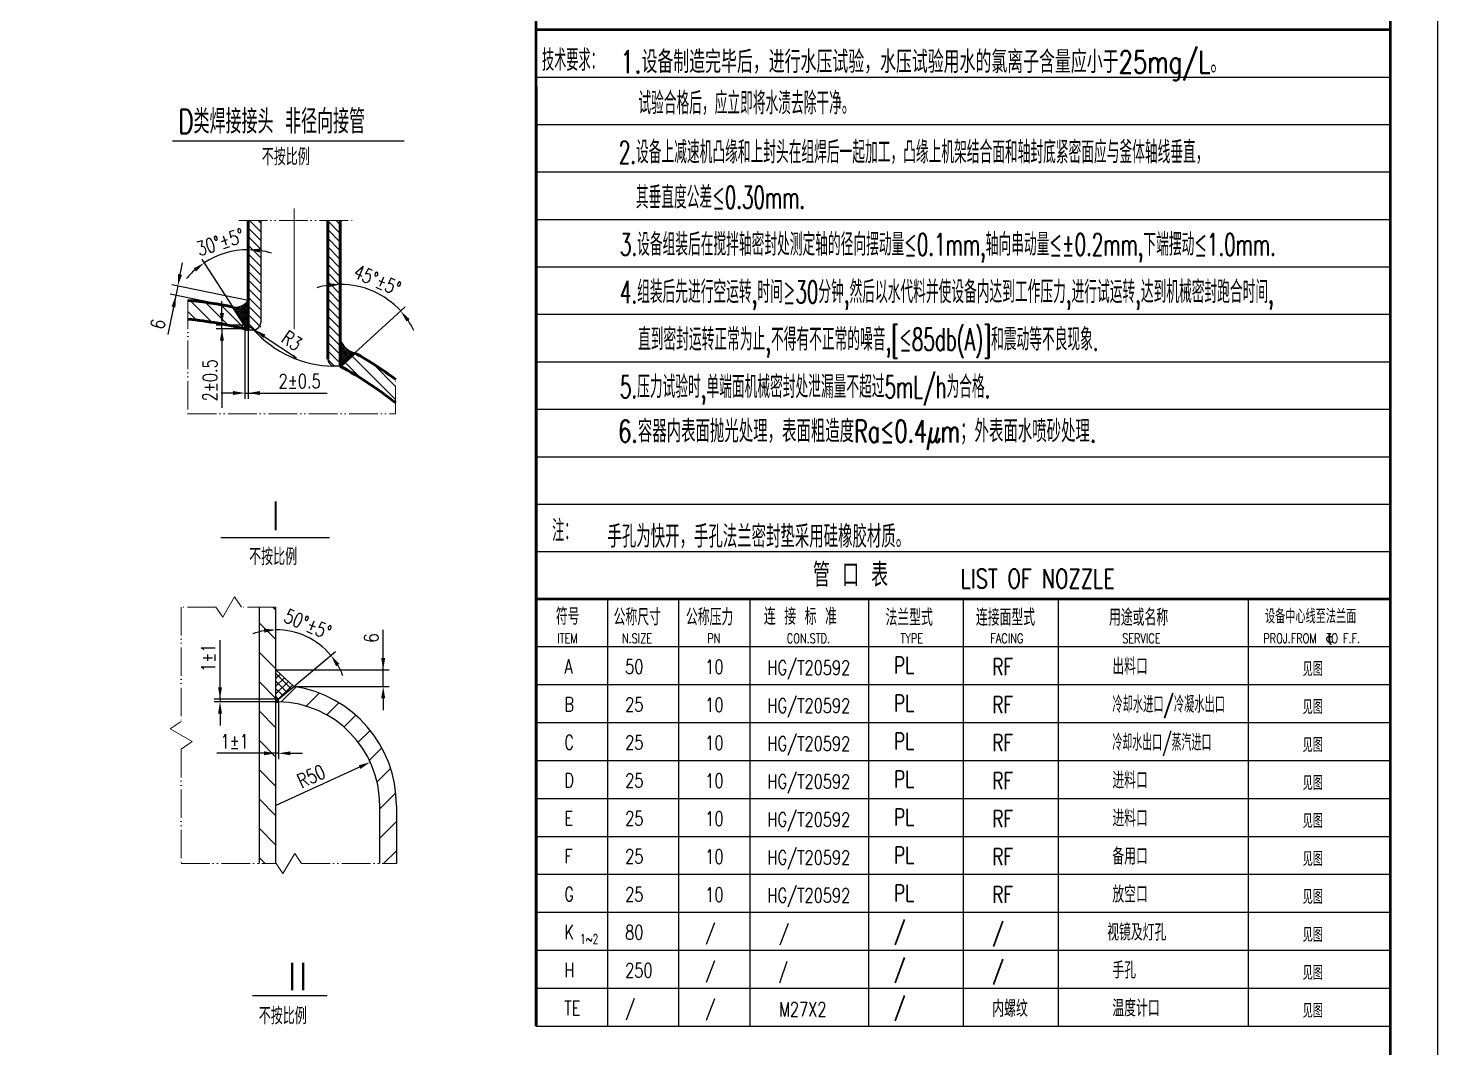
# Model space of a CAD drawing. Extents: x -7243 to -2491, y -430 to 6298.
# Drawn here: x -4867 to -2491, y 2660 to 4378 of the extents above; entities that cross this region are included whole.
import ezdxf

# ---------------------------------------------------------------- set-up
doc = ezdxf.new("R2010")
doc.units = 0
doc.header["$MEASUREMENT"] = 0
doc.linetypes.add('ACAD_ISO05W100', pattern=[34, 24, -3, 0.5, -3, 0.5, -3])
doc.linetypes.add('CENTER', pattern=[50.8, 31.75, -6.35, 6.35, -6.35])
doc.layers.get('DEFPOINTS').update_dxf_attribs({"linetype": 'CONTINUOUS'})
for name, color, linetype in [('3轮廓', 7, 'CONTINUOUS'), ('3轮廓、图框', 7, 'CONTINUOUS'), ('4文字、标注、剖面线', 5, 'CONTINUOUS'), ('4文字标注', 5, 'CONTINUOUS')]:
    doc.layers.add(name, color=color, linetype=linetype)
for name, color, linetype, lineweight in [('DR', 7, 'CONTINUOUS', 50), ('中心线', 3, 'CENTER', 18), ('双点划线', 6, 'ACAD_ISO05W100', 18)]:
    doc.layers.add(name, color=color, linetype=linetype, lineweight=lineweight)
doc.styles.add('HZ', font='ROMANS.shx', dxfattribs={"width": 0.75, "bigfont": 'hmhz.shx'})
doc.styles.add('样式 1', font='SIMFANG.TTF')
doc.styles.add('样式 2', font='ROMANS.shx', dxfattribs={"width": 0.75, "bigfont": 'hmhz.shx'})
doc.dimstyles.new('1-4 装配总图', dxfattribs={"dimscale": 4, "dimtxt": 3, "dimasz": 2.5, "dimexe": 1.25, "dimexo": 0, "dimgap": 1, "dimtad": 1, "dimdec": 0, "dimdsep": 46, "dimtxsty": '样式 2', "dimcen": 2.5, "dimclrd": 256, "dimclre": 256, "dimclrt": 256, "dimadec": 0, "dimazin": 0, "dimtfac": 1, "dimtdec": 0, "dimtmove": 0, "dimatfit": 1, "dimfxl": 1, "dimtfill": 1, "dimtfillclr": 256, "dimlwd": -1, "dimarcsym": 0})

# ---------------------------------------------------------------- blocks, each defined once
blk = doc.blocks.new('QW')
at = {"layer": '3轮廓'}
blk.add_line((30, -19), (30, -20), dxfattribs=at)
at = {"layer": '3轮廓', "const_width": 0.6}
for points in [[(0, 0), (0, -10)], [(180, -10), (0, -10)], [(0, -10), (0, -20)]]:
    blk.add_lwpolyline(points, dxfattribs=at)
at = {"layer": '4文字标注'}
for p, q in [((15, -10), (15, -20)), ((30, -10), (30, -19)), ((45, -10), (45, -20)), ((70, -10), (70, -20)), ((90, -10), (90, -20)), ((110, -10), (110, -20)), ((150, -10), (150, -20)), ((0, -20), (180, -20))]:
    blk.add_line(p, q, dxfattribs=at)
for points in [[(167.2, -17.43), (167.19, -17.69), (167.18, -17.8), (167.17, -18), (167.16, -18.24), (167.16, -18.31), (167.16, -18.48), (167.17, -18.63), (167.17, -18.78), (167.17, -18.88), (167.18, -18.98), (167.19, -19.07), (167.2, -19.16), (167.22, -19.24), (167.25, -19.31), (167.24, -19.33), (167.29, -19.37), (167.33, -19.42), (167.46, -19.48), (167.55, -19.49), (167.6, -19.5)], [(167.73, -17.97), (167.6, -17.96), (167.47, -17.95), (167.36, -17.95), (167.17, -17.94), (167.01, -17.97), (166.73, -18.05), (166.73, -18.05), (166.73, -18.05), (166.73, -18.05), (166.73, -18.05), (166.63, -18.16), (166.61, -18.19), (166.55, -18.32), (166.54, -18.35), (166.53, -18.46), (166.53, -18.5), (166.56, -18.64), (166.59, -18.72), (166.65, -18.82), (166.64, -18.83), (166.71, -18.89), (166.8, -18.94), (166.85, -18.97), (166.92, -18.99), (166.99, -19.01), (167.09, -19.02), (167.19, -19.04), (167.31, -19.04), (167.43, -19.05), (167.59, -19.04), (167.59, -19.04), (167.75, -19.04), (167.75, -19.04)]]:
    blk.add_lwpolyline(points, dxfattribs=at)
at = {"layer": '4文字标注', "style": 'HZ', "width": 0.75}
for s, height, p in [('管 口 表', 5, (58.32, -7.42)), ('LIST OF NOZZLE', 4, (89.4, -7.69)), ('符号', 3.5, (4.16, -15.42)), ('公称尺寸', 3.5, (16.32, -15.55)), ('公称压力', 3.5, (31.56, -15.55)), ('连 接 标 准', 3.5, (47.99, -15.43)), ('法兰型式', 3.5, (73.61, -15.62)), ('连接面型式', 3.5, (92.66, -15.62)), ('用途或名称', 3.5, (120.7, -15.62)), ('设备中心线至法兰面', 3, (153.56, -15.14)), ('ITEM', 2, (4.44, -19.28)), ('N.SIZE', 2, (18.07, -19.28)), ('PN', 2, (36.07, -19.28)), ('CON.STD.', 2, (52.81, -19.28)), ('TYPE', 2, (76.76, -19.28)), ('FACING', 2, (95.71, -19.28)), ('SERVICE', 2, (123.47, -19.28)), ('PROJ.FROM  TO F.F.', 2, (153.22, -19.28))]:
    blk.add_text(s, height=height, dxfattribs=at).set_placement(p)
blk = doc.blocks.new('*D53')
at = {"layer": '3轮廓', "color": 5, "lineweight": -2}
for p, q in [((-4444.6, 3242.9), (-4444.6, 3146)), ((-4449, 3145), (-4449, 3166))]:
    blk.add_line(p, q, dxfattribs=at)
at = {"layer": '3轮廓', "color": 5}
for p, q in [((-4449, 3156), (-4548.7, 3156)), ((-4469, 3156), (-4489, 3156)), ((-4444.6, 3156), (-4449, 3156)), ((-4424.6, 3156), (-4404.6, 3156))]:
    blk.add_line(p, q, dxfattribs=at)
for points in [[(-4469, 3152.7), (-4469, 3159.3), (-4449, 3156)], [(-4424.6, 3159.3), (-4424.6, 3152.7), (-4444.6, 3156)]]:
    blk.add_solid(points, dxfattribs=at)
at = {"layer": 'DEFPOINTS', "color": 0}
for p in [(-4444.6, 3242.9), (-4449, 3156), (-4449, 3145)]:
    blk.add_point(p, dxfattribs=at)
at = {"layer": '3轮廓', "color": 5, "insert": (-4518.8, 3176), "char_height": 24, "attachment_point": 5, "style": '样式 2', "bg_fill": 3, "box_fill_scale": 1.25, "bg_fill_color": 256, "bg_fill_true_color": 13158600, "bg_fill_transparency": 0}
blk.add_mtext('1%%p1', dxfattribs=at)
blk = doc.blocks.new('*D54')
at = {"layer": '3轮廓', "color": 5, "lineweight": -2}
blk.add_line((-4419, 3268.7), (-4348.9, 3327.6), dxfattribs=at)
at = {"layer": '3轮廓', "color": 5}
for start, end in [(99.5103, 109.0205), (40, 90), (20.9795, 30.4897)]:
    blk.add_arc((-4449, 3243.6), 120.6, start, end, dxfattribs=at)
for points in [[(-4468.6, 3359.3), (-4469.2, 3365.9), (-4449, 3364.3)], [(-4342.3, 3306.7), (-4347.7, 3302.9), (-4356.6, 3321.2)]]:
    blk.add_solid(points, dxfattribs=at)
at = {"layer": 'DEFPOINTS', "color": 0}
for p in [(-4419, 3268.7), (-4444.6, 3247.3), (-4449, 2970.1)]:
    blk.add_point(p, dxfattribs=at)
at = {"layer": '3轮廓', "color": 5, "insert": (-4395.4, 3373.6), "char_height": 24, "attachment_point": 5, "rotation": 337.6095, "style": '样式 2', "bg_fill": 3, "box_fill_scale": 1.25, "bg_fill_color": 256, "bg_fill_true_color": 13158600, "bg_fill_transparency": 0}
blk.add_mtext('50%%d%%p5%%d', dxfattribs=at)
at = {"layer": 'DEFPOINTS', "color": 0}
for p in [(-4449, 3402.6), (-4382.7, 3344.4)]:
    blk.add_point(p, dxfattribs=at)
blk = doc.blocks.new('*D55')
at = {"layer": '3轮廓', "color": 5}
blk.add_line((-4308.1, 3132.7), (-4449, 3068), dxfattribs=at)
blk.add_solid([(-4306.7, 3129.7), (-4309.5, 3135.8), (-4290, 3141.1)], dxfattribs=at)
at = {"layer": 'DEFPOINTS', "color": 0}
for p in [(-4290, 3141.1), (-4449, 3068)]:
    blk.add_point(p, dxfattribs=at)
at = {"layer": '3轮廓', "color": 5, "insert": (-4389.5, 3117.3), "char_height": 24, "attachment_point": 5, "rotation": 24.6964, "style": '样式 2', "bg_fill": 3, "box_fill_scale": 1.25, "bg_fill_color": 256, "bg_fill_true_color": 13158600, "bg_fill_transparency": 0}
blk.add_mtext('R50', dxfattribs=at)
blk = doc.blocks.new('*D56')
at = {"layer": '3轮廓', "color": 5}
for p, q in [((-4268.3, 3296.7), (-4268.3, 3363.9)), ((-4268.3, 3316.7), (-4268.3, 3336.7)), ((-4268.3, 3268.7), (-4268.3, 3296.7)), ((-4268.3, 3248.7), (-4268.3, 3228.7))]:
    blk.add_line(p, q, dxfattribs=at)
at = {"layer": '3轮廓', "color": 5, "lineweight": -2}
for p, q in [((-4449, 3296.7), (-4258.3, 3296.7)), ((-4419, 3268.7), (-4258.3, 3268.7))]:
    blk.add_line(p, q, dxfattribs=at)
at = {"layer": '3轮廓', "color": 5}
for points in [[(-4271.7, 3316.7), (-4265, 3316.7), (-4268.3, 3296.7)], [(-4265, 3248.7), (-4271.7, 3248.7), (-4268.3, 3268.7)]]:
    blk.add_solid(points, dxfattribs=at)
at = {"layer": 'DEFPOINTS', "color": 0}
for p in [(-4449, 3296.7), (-4268.3, 3296.7), (-4419, 3268.7)]:
    blk.add_point(p, dxfattribs=at)
at = {"layer": '3轮廓', "color": 5, "insert": (-4288.3, 3350.3), "char_height": 24, "attachment_point": 5, "rotation": 90, "style": '样式 2', "bg_fill": 3, "box_fill_scale": 1.25, "bg_fill_color": 256, "bg_fill_true_color": 13158600, "bg_fill_transparency": 0}
blk.add_mtext('6', dxfattribs=at)
blk = doc.blocks.new('*D57')
at = {"layer": '3轮廓', "color": 5}
for p, q in [((-4543.3, 3247.3), (-4543.3, 3347)), ((-4543.3, 3267.3), (-4543.3, 3287.3)), ((-4543.3, 3247.3), (-4543.3, 3242.9)), ((-4543.3, 3222.9), (-4543.3, 3202.9))]:
    blk.add_line(p, q, dxfattribs=at)
at = {"layer": '3轮廓', "color": 5, "lineweight": -2}
for p, q in [((-4444.6, 3247.3), (-4553.3, 3247.3)), ((-4444.6, 3242.9), (-4553.3, 3242.9))]:
    blk.add_line(p, q, dxfattribs=at)
at = {"layer": '3轮廓', "color": 5}
for points in [[(-4546.6, 3267.3), (-4540, 3267.3), (-4543.3, 3247.3)], [(-4540, 3222.9), (-4546.6, 3222.9), (-4543.3, 3242.9)]]:
    blk.add_solid(points, dxfattribs=at)
at = {"layer": 'DEFPOINTS', "color": 0}
for p in [(-4543.3, 3242.9), (-4444.6, 3247.3), (-4444.6, 3242.9)]:
    blk.add_point(p, dxfattribs=at)
at = {"layer": '3轮廓', "color": 5, "insert": (-4563.3, 3317.1), "char_height": 24, "attachment_point": 5, "rotation": 90, "style": '样式 2', "bg_fill": 3, "box_fill_scale": 1.25, "bg_fill_color": 256, "bg_fill_true_color": 13158600, "bg_fill_transparency": 0}
blk.add_mtext('1%%p1', dxfattribs=at)
blk = doc.blocks.new('*D58')
at = {"layer": '3轮廓', "color": 5}
for p, q in [((-4540.1, 3898), (-4540.1, 3918)), ((-4540.1, 3871.4), (-4540.1, 3878)), ((-4540.1, 3871.4), (-4540.1, 3738.2)), ((-4540.1, 3851.4), (-4540.1, 3831.4))]:
    blk.add_line(p, q, dxfattribs=at)
at = {"layer": '3轮廓', "color": 5, "lineweight": -2}
for p, q in [((-4501.3, 3878), (-4550.1, 3878)), ((-4501.3, 3871.4), (-4550.1, 3871.4))]:
    blk.add_line(p, q, dxfattribs=at)
at = {"layer": '3轮廓', "color": 5}
for points in [[(-4543.5, 3898), (-4536.8, 3898), (-4540.1, 3878)], [(-4536.8, 3851.4), (-4543.5, 3851.4), (-4540.1, 3871.4)]]:
    blk.add_solid(points, dxfattribs=at)
at = {"layer": 'DEFPOINTS', "color": 0}
for p in [(-4540.1, 3878), (-4501.3, 3878), (-4501.3, 3871.4)]:
    blk.add_point(p, dxfattribs=at)
at = {"layer": '3轮廓', "color": 5, "insert": (-4560.1, 3784.8), "char_height": 24, "attachment_point": 5, "rotation": 90, "style": '样式 2', "bg_fill": 3, "box_fill_scale": 1.25, "bg_fill_color": 256, "bg_fill_true_color": 13158600, "bg_fill_transparency": 0}
blk.add_mtext('2%%P0.5', dxfattribs=at)
blk = doc.blocks.new('*D59')
at = {"layer": '3轮廓', "color": 5, "lineweight": -2}
blk.add_line((-4521.2, 3908.3), (-4575.4, 3991.3), dxfattribs=at)
at = {"layer": '3轮廓', "color": 5}
for start, end in [(90, 123.1682), (73.0666, 81.5333), (131.6349, 140.1016)]:
    blk.add_arc((-4495.8, 3869.5), 135.5, start, end, dxfattribs=at)
for points in [[(-4475.6, 4006.8), (-4476.1, 4000.2), (-4495.8, 4005)], [(-4583.8, 3968.1), (-4587.8, 3973.4), (-4569.9, 3982.9)]]:
    blk.add_solid(points, dxfattribs=at)
at = {"layer": 'DEFPOINTS', "color": 0}
for p in [(-4521.2, 3908.3), (-4501.3, 3878), (-4495.8, 3870)]:
    blk.add_point(p, dxfattribs=at)
at = {"layer": '3轮廓', "color": 5, "insert": (-4542.8, 4017.7), "char_height": 24, "attachment_point": 5, "rotation": 17.583, "style": '样式 2', "bg_fill": 3, "box_fill_scale": 1.25, "bg_fill_color": 256, "bg_fill_true_color": 13158600, "bg_fill_transparency": 0}
blk.add_mtext('30%%D%%P5%%d', dxfattribs=at)
at = {"layer": 'DEFPOINTS', "color": 0}
for p in [(-4495.8, 4033), (-4521.8, 4002.5)]:
    blk.add_point(p, dxfattribs=at)
blk = doc.blocks.new('*D60')
at = {"layer": '3轮廓', "color": 5, "lineweight": -2}
for p, q in [((-4501.3, 3871.4), (-4501.3, 3753.3)), ((-4495.8, 3870), (-4495.8, 3753.3))]:
    blk.add_line(p, q, dxfattribs=at)
at = {"layer": '3轮廓', "color": 5}
for p, q in [((-4521.3, 3763.3), (-4541.3, 3763.3)), ((-4501.3, 3763.3), (-4495.8, 3763.3)), ((-4495.8, 3763.3), (-4362.7, 3763.3)), ((-4475.8, 3763.3), (-4455.8, 3763.3))]:
    blk.add_line(p, q, dxfattribs=at)
for points in [[(-4521.3, 3760), (-4521.3, 3766.7), (-4501.3, 3763.3)], [(-4475.8, 3766.7), (-4475.8, 3760), (-4495.8, 3763.3)]]:
    blk.add_solid(points, dxfattribs=at)
at = {"layer": 'DEFPOINTS', "color": 0}
for p in [(-4501.3, 3871.4), (-4495.8, 3870), (-4495.8, 3763.3)]:
    blk.add_point(p, dxfattribs=at)
at = {"layer": '3轮廓', "color": 5, "insert": (-4409.2, 3783.3), "char_height": 24, "attachment_point": 5, "style": '样式 2', "bg_fill": 3, "box_fill_scale": 1.25, "bg_fill_color": 256, "bg_fill_true_color": 13158600, "bg_fill_transparency": 0}
blk.add_mtext('2%%P0.5', dxfattribs=at)
blk = doc.blocks.new('*D61')
at = {"layer": '3轮廓', "color": 5, "lineweight": -2}
blk.add_line((-4316, 3831.1), (-4231.5, 3908.4), dxfattribs=at)
at = {"layer": '3轮廓', "color": 5}
for start, end in [(98.3169, 106.6338), (42.4308, 90), (25.7971, 34.114)]:
    blk.add_arc((-4340.6, 3808.6), 137.9, start, end, dxfattribs=at)
for points in [[(-4360.3, 3941.7), (-4360.8, 3948.4), (-4340.6, 3946.5)], [(-4223.9, 3888), (-4229.1, 3883.9), (-4238.9, 3901.6)]]:
    blk.add_solid(points, dxfattribs=at)
at = {"layer": 'DEFPOINTS', "color": 0}
for p in [(-4340.6, 4033), (-4316, 3831.1), (-4340.6, 3808.6), (-4340.6, 3808.6)]:
    blk.add_point(p, dxfattribs=at)
at = {"layer": '3轮廓', "color": 5, "insert": (-4278.2, 3953.6), "char_height": 24, "attachment_point": 5, "rotation": 336.7001, "style": '样式 2', "bg_fill": 3, "box_fill_scale": 1.25, "bg_fill_color": 256, "bg_fill_true_color": 13158600, "bg_fill_transparency": 0}
blk.add_mtext('45%%D%%P5%%D', dxfattribs=at)
at = {"layer": 'DEFPOINTS', "color": 0}
blk.add_point((-4268.2, 3925.9), dxfattribs=at)
blk = doc.blocks.new('*D66')
at = {"layer": '3轮廓', "color": 5}
for p, q in [((-4610.6, 3963.2), (-4606.6, 3982.8)), ((-4617.8, 3927.9), (-4631.1, 3862.1)), ((-4614.6, 3943.6), (-4617.8, 3927.9)), ((-4621.7, 3908.3), (-4625.7, 3888.7))]:
    blk.add_line(p, q, dxfattribs=at)
at = {"layer": '3轮廓', "color": 5, "lineweight": -2}
for p, q in [((-4495.9, 3919.5), (-4624.4, 3945.6)), ((-4521.2, 3908.3), (-4627.6, 3929.9))]:
    blk.add_line(p, q, dxfattribs=at)
at = {"layer": '3轮廓', "color": 5}
for points in [[(-4613.9, 3963.9), (-4607.4, 3962.5), (-4614.6, 3943.6)], [(-4618.5, 3907.7), (-4625, 3909), (-4617.8, 3927.9)]]:
    blk.add_solid(points, dxfattribs=at)
at = {"layer": 'DEFPOINTS', "color": 0}
for p in [(-4617.8, 3927.9), (-4521.2, 3908.3), (-4495.9, 3919.5)]:
    blk.add_point(p, dxfattribs=at)
at = {"layer": '3轮廓', "color": 5, "insert": (-4648, 3879.4), "char_height": 24, "attachment_point": 5, "rotation": 78.5411, "style": '样式 2', "bg_fill": 3, "box_fill_scale": 1.25, "bg_fill_color": 256, "bg_fill_true_color": 13158600, "bg_fill_transparency": 0}
blk.add_mtext('6', dxfattribs=at)
blk = doc.blocks.new('*D72')
at = {"layer": '3轮廓', "color": 5}
for p, q in [((-4495.2, 3876.8), (-4485.3, 3870.1)), ((-4468.7, 3858.9), (-4414.7, 3822.4))]:
    blk.add_line(p, q, dxfattribs=at)
blk.add_solid([(-4466.8, 3861.6), (-4470.6, 3856.1), (-4485.3, 3870.1)], dxfattribs=at)
at = {"layer": 'DEFPOINTS', "color": 0}
for p in [(-4495.2, 3876.8), (-4485.3, 3870.1)]:
    blk.add_point(p, dxfattribs=at)
at = {"layer": '3轮廓', "color": 5, "insert": (-4422.2, 3851.6), "char_height": 24, "attachment_point": 5, "rotation": 325.9134, "style": '样式 2', "bg_fill": 3, "box_fill_scale": 1.25, "bg_fill_color": 256, "bg_fill_true_color": 13158600, "bg_fill_transparency": 0}
blk.add_mtext('R3', dxfattribs=at)
blk = doc.blocks.new('21')
at = {"layer": '3轮廓', "const_width": 0.6}
blk.add_lwpolyline([(0, 0), (0, -8)], dxfattribs=at)
at = {"layer": '4文字标注'}
for p, q in [((0, 0), (180, 0)), ((15, 0), (15, -8)), ((30, 0), (30, -8)), ((45, 0), (45, -8)), ((70, 0), (70, -8)), ((90, 0), (90, -8)), ((110, 0), (110, -8)), ((150, 0), (150, -8)), ((180, -8), (180, 0)), ((0, -8), (180, -8))]:
    blk.add_line(p, q, dxfattribs=at)
at = {"layer": '3轮廓', "color": 5, "style": '样式 1'}
for tag, p, height in [('J1', (4.57, -5.45), 3), ('J2', (20.55, -5.58), 3), ('J3', (34.84, -5.21), 3), ('J4', (55.32, -5.58), 3), ('J5', (77.18, -6.3), 3.5), ('J8', (161.86, -5.4), 3), ('J6', (97.35, -7.03), 3.5)]:
    blk.add_attdef(tag, p, '', height=height, dxfattribs=at)
at = {"layer": '3轮廓', "color": 5, "style": '样式 1', "width": 0.7}
blk.add_attdef('J7', (126.99, -7.28), '', height=3.5, dxfattribs=at)

msp = doc.modelspace()

# ---------------------------------------------------------------- hatches: boundary and pattern name
at = {"layer": '4文字标注'}
h = msp.add_hatch(dxfattribs=at)
h.set_pattern_fill('ANSI31', color=256, scale=3.250368, angle=90, style=0)
h.set_pattern_definition([(135, (-25381.634, -8391.925), (-7.2972843, -7.2972843), [])])
h.paths.add_polyline_path([(-4340.6, 3808.6), (-4340.6, 3852.4), (-4340.6, 4053.9), (-4361.7, 4053.9), (-4361.7, 3820.3, 0.400694), (-4348.9, 3808, 0.001681), (-4347.6, 3808.1, 0.009434)])
h.paths.add_polyline_path([(-4474.7, 3874), (-4474.7, 4053.9), (-4495.8, 4053.9), (-4495.8, 3919.7), (-4495.8, 3870, 0.020279), (-4485.3, 3859.2, 0.223762)])
h.paths.add_polyline_path([(-4595.4, 4026.2), (-4504.7, 4055), (-4490.2, 4009.2), (-4580.9, 3980.5)], flags=24)
h = msp.add_hatch(dxfattribs=at)
h.set_pattern_fill('_USER', color=256, scale=35, angle=315, style=0, pattern_type=0)
h.set_pattern_definition([(315, (-1843.157, -10642.686), (24.74874, 24.74874), [])])
h.paths.add_polyline_path([(-4477, 2970.1), (-4449, 2970.1), (-4449, 3402.6), (-4477, 3402.6)])
h = msp.add_hatch(dxfattribs=at)
h.set_pattern_fill('_USER', color=256, scale=35, angle=45, style=0, pattern_type=0)
h.set_pattern_definition([(45, (-1843.157, -10642.686), (-24.74874, 24.74874), [])])
h.paths.add_polyline_path([(-4274, 3068), (-4274, 2970.1), (-4246, 2970.1), (-4246, 3068, 0.371481), (-4419, 3268.7), (-4444.6, 3247.3), (-4444.6, 3242.9, -0.406909)])

# ---------------------------------------------------------------- linework, layer by layer
at = {"layer": '3轮廓'}
for p, q in [((-4010.5, 3336), (-2858.5, 3336)), ((-4274, 2970.1), (-4274, 3068)), ((-4246, 3068), (-4246, 2970.1))]:
    msp.add_line(p, q, dxfattribs=at)
msp.add_lwpolyline([(-2570.7, 6218.4, 4.8, 4.8, 0), (-2570.7, -349.6, 4.8, 4.8, 0), (-7042.7, -349.6, 4.8, 4.8, 0), (-7042.7, 6218.4, 4.8, 4.8, 0), (-2570.7, 6218.4, 4.8, 4.8, 0), (-2570.7, -349.6, 0, 0, 0)], format="xyseb", dxfattribs=at)
at = {"layer": '3轮廓', "const_width": 4.8}
msp.add_lwpolyline([(-4010.7, 4295.9), (-4010.7, 2855.9)], dxfattribs=at)
at = {"layer": '3轮廓'}
for radius, end in [(203, 81.5163), (175, 88.5675)]:
    msp.add_arc((-4449, 3068), radius, 0, end, dxfattribs=at)
at = {"layer": '3轮廓、图框', "const_width": 4.8}
for points in [[(-4010.7, 6218.4), (-4010.7, 4295.9)], [(-4010.7, 4375.9), (-2570.7, 4375.9)], [(-4010.7, 4375.9), (-2570.7, 4375.9)], [(-4010.7, 4375.9), (-2570.7, 4375.9)], [(-4010.7, 4375.9), (-2570.7, 4375.9)], [(-4010.5, 4280.1), (-4010.5, 2837.9)], [(-4010.5, 4216.1), (-4010.5, 2773.9)]]:
    msp.add_lwpolyline(points, dxfattribs=at)
at = {"layer": '3轮廓、图框'}
for points in [[(-4010.5, 3253.8), (-4010.5, 4453.6)], [(-4010.5, 3093.9), (-4010.5, 4376.1)], [(-4010.5, 2837.9), (-4010.5, 4120.1)]]:
    msp.add_lwpolyline(points, dxfattribs=at)
at = {"layer": '4文字、标注、剖面线'}
for p, q in [((-4010.7, 4295.9), (-2570.8, 4295.9)), ((-4010.7, 4215.9), (-2570.8, 4215.9)), ((-4010.7, 4136), (-2570.8, 4136)), ((-4010.7, 4056), (-2570.8, 4056)), ((-4010.7, 3976), (-2570.8, 3976)), ((-4010.7, 3896), (-2570.8, 3896)), ((-4010.7, 3816), (-2570.8, 3816)), ((-4010.7, 3736), (-2570.8, 3736)), ((-4010.7, 3656), (-2570.8, 3656)), ((-4010.7, 3576), (-2570.8, 3576)), ((-4010.7, 3496), (-2570.8, 3496)), ((-4010.7, 3416), (-2570.8, 3416)), ((-4488.5, 2747.9), (-4362.6, 2747.9))]:
    msp.add_line(p, q, dxfattribs=at)
at = {"layer": '4文字标注'}
for p, q in [((-4623.2, 4188.4), (-4233.2, 4188.4)), ((-4542.1, 3519.9), (-4358.7, 3519.9))]:
    msp.add_line(p, q, dxfattribs=at)
msp.add_lwpolyline([(-2490.7, -429.6), (-2490.7, 6298.4), (-7242.7, 6298.4), (-7242.7, -429.6)], close=True, dxfattribs=at)
at = {"layer": 'DR'}
msp.add_arc((-4661.1, 3225.4), 665.5, 51.5438, 61.2075, dxfattribs=at)
at = {"layer": '中心线', "ltscale": 8}
msp.add_line((-4418.2, 4074.3), (-4418.2, 3802.5), dxfattribs=at)
at = {"layer": '双点划线', "ltscale": 2}
for p, q in [((-4247.3, 3728), (-4247.3, 3786.4)), ((-4550.4, 3402.6), (-4608.8, 3402.6)), ((-4608.8, 3402.6), (-4608.8, 3209.7)), ((-4550.4, 3402.6), (-4538.7, 3385.7)), ((-4519, 3419.5), (-4538.7, 3385.7)), ((-4507.3, 3402.6), (-4519, 3419.5)), ((-4608.8, 3209.7), (-4627.1, 3197)), ((-4590.5, 3175.7), (-4627.1, 3197)), ((-4608.8, 3163), (-4590.5, 3175.7)), ((-4608.8, 3163), (-4608.8, 2970.1)), ((-4608.8, 2970.1), (-4448.9, 2970.1)), ((-4405.8, 2970.1), (-4246, 2970.1))]:
    msp.add_line(p, q, dxfattribs=at)

# ---------------------------------------------------------------- block references
at = {"layer": '4文字标注', "xscale": 8, "yscale": 8, "zscale": 7.99999999999998}
msp.add_blockref('QW', (-4010.5, 3496), dxfattribs=at)
at = {"layer": '4文字标注'}
ref = msp.add_blockref('21', (-4010.5, 3336), dxfattribs=dict(at, xscale=8, yscale=8, zscale=7.999999999999998))
ref.add_attrib('J1', 'A', (-3963, 3290.6), dxfattribs={"layer": '3轮廓', "color": 5, "height": 24, "style": '样式 2', "width": 0.75})
ref.add_attrib('J2', '50', (-3860.5, 3290.2), dxfattribs={"layer": '3轮廓', "color": 5, "height": 24, "style": '样式 2', "width": 0.75})
ref.add_attrib('J3', '10', (-3725.5, 3289.7), dxfattribs={"layer": '3轮廓', "color": 5, "height": 24, "style": '样式 2', "width": 0.75})
ref.add_attrib('J4', 'HG/T20592', (-3620.7, 3288.4), dxfattribs={"layer": '3轮廓', "color": 5, "height": 24, "style": '样式 2', "width": 0.75})
ref.add_attrib('J7', '出料口', (-3039.3, 3288.3), dxfattribs={"layer": '3轮廓', "color": 5, "height": 28, "style": '样式 2', "width": 0.75})
ref.add_attrib('J6', 'RF', (-3241.6, 3287.7), dxfattribs={"layer": '3轮廓', "color": 5, "height": 28, "style": '样式 2', "width": 0.75})
ref.add_attrib('J8', '见图', (-2718.5, 3286.1), dxfattribs={"layer": '3轮廓', "color": 5, "height": 24, "style": '样式 2', "width": 0.75})
ref.add_attrib('J5', 'PL', (-3407.4, 3290.4), dxfattribs={"layer": '3轮廓', "color": 5, "height": 28, "style": '样式 2', "width": 0.75})
ref = msp.add_blockref('21', (-4010.5, 3272), dxfattribs=dict(at, xscale=8, yscale=8, zscale=7.999999999999998))
ref.add_attrib('J1', 'B', (-3963, 3226.6), dxfattribs={"layer": '3轮廓', "color": 5, "height": 24, "style": '样式 2', "width": 0.75})
ref.add_attrib('J2', '25', (-3860.5, 3226.2), dxfattribs={"layer": '3轮廓', "color": 5, "height": 24, "style": '样式 2', "width": 0.75})
ref.add_attrib('J3', '10', (-3725.5, 3225.7), dxfattribs={"layer": '3轮廓', "color": 5, "height": 24, "style": '样式 2', "width": 0.75})
ref.add_attrib('J4', 'HG/T20592', (-3620.7, 3224.4), dxfattribs={"layer": '3轮廓', "color": 5, "height": 24, "style": '样式 2', "width": 0.75})
ref.add_attrib('J7', '冷却水进口/冷凝水出口', (-3039.3, 3224.3), dxfattribs={"layer": '3轮廓', "color": 5, "height": 28, "style": '样式 2', "width": 0.65})
ref.add_attrib('J6', 'RF', (-3241.6, 3223.7), dxfattribs={"layer": '3轮廓', "color": 5, "height": 28, "style": '样式 2', "width": 0.75})
ref.add_attrib('J8', '见图', (-2718.5, 3222.1), dxfattribs={"layer": '3轮廓', "color": 5, "height": 24, "style": '样式 2', "width": 0.75})
ref.add_attrib('J5', 'PL', (-3407.4, 3226.4), dxfattribs={"layer": '3轮廓', "color": 5, "height": 28, "style": '样式 2', "width": 0.75})
ref = msp.add_blockref('21', (-4010.5, 3208), dxfattribs=dict(at, xscale=8, yscale=8, zscale=7.999999999999998))
ref.add_attrib('J1', 'C', (-3963, 3162.6), dxfattribs={"layer": '3轮廓', "color": 5, "height": 24, "style": '样式 2', "width": 0.75})
ref.add_attrib('J2', '25', (-3860.5, 3162.2), dxfattribs={"layer": '3轮廓', "color": 5, "height": 24, "style": '样式 2', "width": 0.75})
ref.add_attrib('J3', '10', (-3725.5, 3161.7), dxfattribs={"layer": '3轮廓', "color": 5, "height": 24, "style": '样式 2', "width": 0.75})
ref.add_attrib('J4', 'HG/T20592', (-3620.7, 3160.4), dxfattribs={"layer": '3轮廓', "color": 5, "height": 24, "style": '样式 2', "width": 0.75})
ref.add_attrib('J7', '冷却水出口/蒸汽进口', (-3039.3, 3160.3), dxfattribs={"layer": '3轮廓', "color": 5, "height": 28, "style": '样式 2', "width": 0.6})
ref.add_attrib('J6', 'RF', (-3241.6, 3159.7), dxfattribs={"layer": '3轮廓', "color": 5, "height": 28, "style": '样式 2', "width": 0.75})
ref.add_attrib('J8', '见图', (-2718.5, 3158.1), dxfattribs={"layer": '3轮廓', "color": 5, "height": 24, "style": '样式 2', "width": 0.75})
ref.add_attrib('J5', 'PL', (-3407.4, 3162.4), dxfattribs={"layer": '3轮廓', "color": 5, "height": 28, "style": '样式 2', "width": 0.75})
ref = msp.add_blockref('21', (-4010.5, 3144), dxfattribs=dict(at, xscale=8, yscale=8, zscale=7.999999999999998))
ref.add_attrib('J1', 'D', (-3963, 3098.6), dxfattribs={"layer": '3轮廓', "color": 5, "height": 24, "style": '样式 2', "width": 0.75})
ref.add_attrib('J2', '25', (-3860.5, 3098.2), dxfattribs={"layer": '3轮廓', "color": 5, "height": 24, "style": '样式 2', "width": 0.75})
ref.add_attrib('J3', '10', (-3725.5, 3097.7), dxfattribs={"layer": '3轮廓', "color": 5, "height": 24, "style": '样式 2', "width": 0.75})
ref.add_attrib('J4', 'HG/T20592', (-3620.7, 3096.4), dxfattribs={"layer": '3轮廓', "color": 5, "height": 24, "style": '样式 2', "width": 0.75})
ref.add_attrib('J7', '进料口', (-3039.3, 3096.3), dxfattribs={"layer": '3轮廓', "color": 5, "height": 28, "style": '样式 2', "width": 0.75})
ref.add_attrib('J6', 'RF', (-3241.6, 3095.7), dxfattribs={"layer": '3轮廓', "color": 5, "height": 28, "style": '样式 2', "width": 0.75})
ref.add_attrib('J8', '见图', (-2718.5, 3094.1), dxfattribs={"layer": '3轮廓', "color": 5, "height": 24, "style": '样式 2', "width": 0.75})
ref.add_attrib('J5', 'PL', (-3407.4, 3098.4), dxfattribs={"layer": '3轮廓', "color": 5, "height": 28, "style": '样式 2', "width": 0.75})
ref = msp.add_blockref('21', (-4010.5, 3080), dxfattribs=dict(at, xscale=8, yscale=8, zscale=7.999999999999998))
ref.add_attrib('J1', 'E', (-3963, 3034.6), dxfattribs={"layer": '3轮廓', "color": 5, "height": 24, "style": '样式 2', "width": 0.75})
ref.add_attrib('J2', '25', (-3860.5, 3034.2), dxfattribs={"layer": '3轮廓', "color": 5, "height": 24, "style": '样式 2', "width": 0.75})
ref.add_attrib('J3', '10', (-3725.5, 3033.7), dxfattribs={"layer": '3轮廓', "color": 5, "height": 24, "style": '样式 2', "width": 0.75})
ref.add_attrib('J4', 'HG/T20592', (-3620.7, 3032.4), dxfattribs={"layer": '3轮廓', "color": 5, "height": 24, "style": '样式 2', "width": 0.75})
ref.add_attrib('J7', '进料口', (-3039.3, 3032.3), dxfattribs={"layer": '3轮廓', "color": 5, "height": 28, "style": '样式 2', "width": 0.75})
ref.add_attrib('J6', 'RF', (-3241.6, 3031.7), dxfattribs={"layer": '3轮廓', "color": 5, "height": 28, "style": '样式 2', "width": 0.75})
ref.add_attrib('J8', '见图', (-2718.5, 3030.1), dxfattribs={"layer": '3轮廓', "color": 5, "height": 24, "style": '样式 2', "width": 0.75})
ref.add_attrib('J5', 'PL', (-3407.4, 3034.4), dxfattribs={"layer": '3轮廓', "color": 5, "height": 28, "style": '样式 2', "width": 0.75})
ref = msp.add_blockref('21', (-4010.5, 3016), dxfattribs=dict(at, xscale=8, yscale=8, zscale=7.999999999999998))
ref.add_attrib('J1', 'F', (-3963, 2970.6), dxfattribs={"layer": '3轮廓', "color": 5, "height": 24, "style": '样式 2', "width": 0.75})
ref.add_attrib('J2', '25', (-3860.5, 2970.2), dxfattribs={"layer": '3轮廓', "color": 5, "height": 24, "style": '样式 2', "width": 0.75})
ref.add_attrib('J3', '10', (-3725.5, 2969.7), dxfattribs={"layer": '3轮廓', "color": 5, "height": 24, "style": '样式 2', "width": 0.75})
ref.add_attrib('J4', 'HG/T20592', (-3620.7, 2968.4), dxfattribs={"layer": '3轮廓', "color": 5, "height": 24, "style": '样式 2', "width": 0.75})
ref.add_attrib('J7', '备用口', (-3039.3, 2968.3), dxfattribs={"layer": '3轮廓', "color": 5, "height": 28, "style": '样式 2', "width": 0.75})
ref.add_attrib('J6', 'RF', (-3241.6, 2967.7), dxfattribs={"layer": '3轮廓', "color": 5, "height": 28, "style": '样式 2', "width": 0.75})
ref.add_attrib('J8', '见图', (-2718.5, 2966.1), dxfattribs={"layer": '3轮廓', "color": 5, "height": 24, "style": '样式 2', "width": 0.75})
ref.add_attrib('J5', 'PL', (-3407.4, 2970.4), dxfattribs={"layer": '3轮廓', "color": 5, "height": 28, "style": '样式 2', "width": 0.75})
ref = msp.add_blockref('21', (-4010.5, 2952), dxfattribs=dict(at, xscale=8, yscale=8, zscale=7.999999999999998))
ref.add_attrib('J1', 'G', (-3963, 2906.6), dxfattribs={"layer": '3轮廓', "color": 5, "height": 24, "style": '样式 2', "width": 0.75})
ref.add_attrib('J2', '25', (-3860.5, 2906.2), dxfattribs={"layer": '3轮廓', "color": 5, "height": 24, "style": '样式 2', "width": 0.75})
ref.add_attrib('J3', '10', (-3725.5, 2905.7), dxfattribs={"layer": '3轮廓', "color": 5, "height": 24, "style": '样式 2', "width": 0.75})
ref.add_attrib('J4', 'HG/T20592', (-3620.7, 2904.4), dxfattribs={"layer": '3轮廓', "color": 5, "height": 24, "style": '样式 2', "width": 0.75})
ref.add_attrib('J7', '放空口', (-3039.3, 2904.3), dxfattribs={"layer": '3轮廓', "color": 5, "height": 28, "style": '样式 2', "width": 0.75})
ref.add_attrib('J6', 'RF', (-3241.6, 2903.7), dxfattribs={"layer": '3轮廓', "color": 5, "height": 28, "style": '样式 2', "width": 0.75})
ref.add_attrib('J8', '见图', (-2718.5, 2902.1), dxfattribs={"layer": '3轮廓', "color": 5, "height": 24, "style": '样式 2', "width": 0.75})
ref.add_attrib('J5', 'PL', (-3407.4, 2906.4), dxfattribs={"layer": '3轮廓', "color": 5, "height": 28, "style": '样式 2', "width": 0.75})
at = {"layer": '4文字标注', "color": 1}
ref = msp.add_blockref('21', (-4010.5, 2888), dxfattribs=dict(at, xscale=8, yscale=8, zscale=7.999999999999998))
ref.add_attrib('J1', 'K', (-3963, 2842.6), dxfattribs={"layer": '3轮廓', "color": 5, "height": 24, "style": '样式 2', "width": 0.75})
ref.add_attrib('J2', '80', (-3860.5, 2842.2), dxfattribs={"layer": '3轮廓', "color": 5, "height": 24, "style": '样式 2', "width": 0.75})
ref.add_attrib('J3', '/', (-3725.5, 2841.7), dxfattribs={"layer": '3轮廓', "color": 5, "height": 24, "style": '样式 2', "width": 0.75})
ref.add_attrib('J4', '/', (-3601.4, 2840.4), dxfattribs={"layer": '3轮廓', "color": 5, "height": 24, "style": '样式 2', "width": 0.75})
ref.add_attrib('J7', ' 视镜及灯孔', (-3062.4, 2840.3), dxfattribs={"layer": '3轮廓', "color": 5, "height": 28, "style": '样式 2', "width": 0.75})
ref.add_attrib('J6', '/', (-3241.6, 2839.7), dxfattribs={"layer": '3轮廓', "color": 5, "height": 28, "style": '样式 2', "width": 0.75})
ref.add_attrib('J8', '见图', (-2718.5, 2838.1), dxfattribs={"layer": '3轮廓', "color": 5, "height": 24, "style": '样式 2', "width": 0.75})
ref.add_attrib('J5', '/', (-3407.4, 2842.4), dxfattribs={"layer": '3轮廓', "color": 5, "height": 28, "style": '样式 2', "width": 0.75})
at = {"layer": '4文字标注'}
ref = msp.add_blockref('21', (-4010.5, 2824), dxfattribs=dict(at, xscale=8, yscale=8, zscale=7.999999999999998))
ref.add_attrib('J1', 'H', (-3963, 2778.6), dxfattribs={"layer": '3轮廓', "color": 5, "height": 24, "style": '样式 2', "width": 0.75})
ref.add_attrib('J2', '250', (-3860.5, 2778.2), dxfattribs={"layer": '3轮廓', "color": 5, "height": 24, "style": '样式 2', "width": 0.75})
ref.add_attrib('J3', '/', (-3725.5, 2777.7), dxfattribs={"layer": '3轮廓', "color": 5, "height": 24, "style": '样式 2', "width": 0.75})
ref.add_attrib('J4', '/', (-3601.4, 2776.4), dxfattribs={"layer": '3轮廓', "color": 5, "height": 24, "style": '样式 2', "width": 0.65})
ref.add_attrib('J7', '手孔', (-3039.3, 2776.3), dxfattribs={"layer": '3轮廓', "color": 5, "height": 28, "style": '样式 2', "width": 0.75})
ref.add_attrib('J6', '/', (-3241.6, 2775.7), dxfattribs={"layer": '3轮廓', "color": 5, "height": 28, "style": '样式 2', "width": 0.75})
ref.add_attrib('J8', '见图', (-2718.5, 2774.1), dxfattribs={"layer": '3轮廓', "color": 5, "height": 24, "style": '样式 2', "width": 0.75})
ref.add_attrib('J5', '/', (-3407.4, 2778.4), dxfattribs={"layer": '3轮廓', "color": 5, "height": 28, "style": '样式 2', "width": 0.75})
ref = msp.add_blockref('21', (-4010.5, 2760), dxfattribs=dict(at, xscale=8, yscale=8, zscale=7.999999999999998))
ref.add_attrib('J1', 'TE', (-3963, 2714.6), dxfattribs={"layer": '3轮廓', "color": 5, "height": 24, "style": '样式 2', "width": 0.75})
ref.add_attrib('J2', '/', (-3860.5, 2714.2), dxfattribs={"layer": '3轮廓', "color": 5, "height": 24, "style": '样式 2', "width": 0.75})
ref.add_attrib('J3', '/', (-3725.5, 2713.7), dxfattribs={"layer": '3轮廓', "color": 5, "height": 24, "style": '样式 2', "width": 0.75})
ref.add_attrib('J4', 'M27X2', (-3601.4, 2712.4), dxfattribs={"layer": '3轮廓', "color": 5, "height": 24, "style": '样式 2', "width": 0.75})
ref.add_attrib('J7', '温度计口', (-3039.3, 2712.3), dxfattribs={"layer": '3轮廓', "color": 5, "height": 28, "style": '样式 2', "width": 0.75})
ref.add_attrib('J6', '内螺纹', (-3241.6, 2711.7), dxfattribs={"layer": '3轮廓', "color": 5, "height": 28, "style": '样式 2', "width": 0.75})
ref.add_attrib('J8', '见图', (-2718.5, 2710.1), dxfattribs={"layer": '3轮廓', "color": 5, "height": 24, "style": '样式 2', "width": 0.75})
ref.add_attrib('J5', '/', (-3407.4, 2714.4), dxfattribs={"layer": '3轮廓', "color": 5, "height": 28, "style": 'HZ', "width": 0.75})

# ---------------------------------------------------------------- texts
at = {"layer": '4文字、标注、剖面线', "style": '样式 2'}
for s, height, width, p in [('技术要求：', 36, 0.6, (-4000.7, 4306.5)), ('1.设备制造完毕后，进行水压试验，水压试验用水的氯离子含量应小于25mg/L。', 37.616, 0.75, (-3869.1, 4302.7)), ('试验合格后，应立即将水渍去除干净。', 37.616, 0.6, (-3838.2, 4233.1)), ('2.设备上减速机凸缘和上封头在组焊后一起加工，凸缘上机架结合面和轴封底紧密面应与釜体轴线垂直，', 37.616, 0.6, (-3871.1, 4150.4)), ('其垂直度公差≤0.30mm.', 37.616, 0.6, (-3842.5, 4074.3)), ('3.设备组装后在搅拌轴密封处测定轴的径向摆动量≤0.1mm,轴向串动量≤%%P0.2mm,下端摆动≤1.0mm.', 37.616, 0.6, (-3869.3, 3994.9)), ('4.组装后先进行空运转,时间≥30分钟,然后以水代料并使设备内达到工作压力,进行试运转,达到机械密封跑合时间,', 37.616, 0.6, (-3869.3, 3914.9)), ('直到密封运转正常为止,不得有不正常的噪音,[≤85db(A)]和震动等不良现象.', 37.616, 0.6, (-3838.7, 3834.9)), ('5.压力试验时,单端面机械密封处泄漏量不超过5mL/h为合格.', 37.616, 0.6, (-3869.3, 3754.9)), ('6.容器内表面抛光处理，表面粗造度Ra≤0.4μm；外表面水喷砂处理.', 37.616, 0.68, (-3871.9, 3680.2)), ('注：', 36, 0.6, (-3983.6, 3513.3)), ('  手孔为快开，手孔法兰密封垫采用硅橡胶材质。', 37.616, 0.68, (-3925.4, 3502.7))]:
    msp.add_text(s, height=height, dxfattribs=dict(at, width=width)).set_placement(p)
at = {"layer": '4文字、标注、剖面线', "char_height": 53.3, "width": 39.784, "attachment_point": 1, "style": '样式 2'}
for insert in [(-4440.6, 2804.6), (-4422.1, 2804.6)]:
    msp.add_mtext('Ⅰ', dxfattribs=dict(at, insert=insert))
at = {"layer": '4文字标注', "style": '样式 2'}
for s, height, width, p in [('D类焊接接头 非径向接管', 40.55, 0.7, (-4613.5, 4200.8)), ('不按比例', 28.39, 0.75, (-4473, 4147.3)), ('Ⅰ', 56, 0.7, (-4468.1, 3526.4)), ('不按比例', 28.39, 0.75, (-4494.3, 3473.1)), ('1~2', 16, 0.7, (-3936.5, 2834.9)), ('不按比例', 28.39, 0.75, (-4478, 2699.1))]:
    msp.add_text(s, height=height, dxfattribs=dict(at, width=width)).set_placement(p)

# ---------------------------------------------------------------- next in the draw order: dimensions: what is measured, and where the dimension line sits
at = {"layer": '3轮廓'}
dim = msp.add_linear_dim(base=(-4540.1, 3878), p1=(-4501.3, 3871.4), p2=(-4501.3, 3878), angle=90, text='2%%P0.5', dimstyle='1-4 装配总图', override={"dimscale": 8, "dimtxsty": '样式 2', "dimclrd": 5, "dimclre": 5, "dimclrt": 5}, dxfattribs=at)
dim.commit()
dim.dimension.update_dxf_attribs({"geometry": '*D58', "text_midpoint": (-4540.1, 3784.8), "dimtype": 160})
dim = msp.add_linear_dim(base=(-4449, 3156), p1=(-4444.6, 3242.9), p2=(-4449, 3145), text='1%%p1', dimstyle='1-4 装配总图', override={"dimscale": 8, "dimtxsty": '样式 2', "dimclrd": 5, "dimclre": 5, "dimclrt": 5}, dxfattribs=at)
dim.commit()
dim.dimension.update_dxf_attribs({"geometry": '*D53', "text_midpoint": (-4518.8, 3156), "dimtype": 160})

# ---------------------------------------------------------------- next in the draw order: linework, layer by layer
at = {"layer": '双点划线', "ltscale": 2}
msp.add_line((-4597.4, 3728), (-4247.3, 3728), dxfattribs=at)

# ---------------------------------------------------------------- next in the draw order: dimensions: what is measured, and where the dimension line sits
at = {"layer": '3轮廓'}
for base, line1, line2, text, picture, middle in [((-4521.8, 4002.5), ((-4495.8, 4033), (-4495.8, 3870)), ((-4501.3, 3878), (-4521.2, 3908.3)), '30%%D%%P5%%d', '*D59', (-4536.7, 3998.6)), ((-4382.7, 3344.4), ((-4449, 2970.1), (-4449, 3402.6)), ((-4444.6, 3247.3), (-4419, 3268.7)), '<>%%p5%%d', '*D54', (-4403, 3355.2))]:
    dim = msp.add_angular_dim_2l(base=base, line1=line1, line2=line2, text=text, dimstyle='1-4 装配总图', override={"dimscale": 8, "dimtxsty": '样式 2', "dimclrd": 5, "dimclre": 5, "dimclrt": 5}, dxfattribs=at)
    dim.commit()
    dim.dimension.update_dxf_attribs({"geometry": picture, "text_midpoint": middle, "dimtype": 162})

# ---------------------------------------------------------------- next in the draw order: linework, layer by layer
for p, q in [((-4477, 2970.1), (-4477, 3402.6)), ((-4449, 2970.1), (-4449, 3402.6))]:
    msp.add_line(p, q, dxfattribs=at)
at = {"layer": 'DR'}
msp.add_arc((-4661.1, 3225.4), 697.1, 78.4186, 84.7538, dxfattribs=at)
at = {"layer": '双点划线', "ltscale": 2}
for p, q in [((-4511.6, 4053.9), (-4316.9, 4053.9)), ((-4449, 3402.6), (-4507.3, 3402.6)), ((-4448.9, 2970.1), (-4437.2, 2953.2)), ((-4417.5, 2987), (-4437.2, 2953.2)), ((-4405.8, 2970.1), (-4417.5, 2987))]:
    msp.add_line(p, q, dxfattribs=at)

# ---------------------------------------------------------------- next in the draw order: dimensions: what is measured, and where the dimension line sits
at = {"layer": '3轮廓'}
dim = msp.add_linear_dim(base=(-4495.8, 3763.3), p1=(-4501.3, 3871.4), p2=(-4495.8, 3870), text='2%%P0.5', dimstyle='1-4 装配总图', override={"dimscale": 8, "dimtxsty": '样式 2', "dimclrd": 5, "dimclre": 5, "dimclrt": 5}, dxfattribs=at)
dim.commit()
dim.dimension.update_dxf_attribs({"geometry": '*D60', "text_midpoint": (-4409.2, 3763.3), "dimtype": 160})

# ---------------------------------------------------------------- next in the draw order: hatches: boundary and pattern name
at = {"layer": '3轮廓、图框', "ltscale": 2}
h = msp.add_hatch(dxfattribs=at)
h.set_pattern_fill('ANSI37', color=5, scale=20, style=0)
h.set_pattern_definition([(45, (-58610.7614, 25605.1913), (-1.76776695, 1.76776695), []), (135, (-58610.7614, 25605.1913), (-1.76776695, -1.76776695), [])])
h.paths.add_polyline_path([(-4495.8, 3919.7, -0.304295), (-4521.2, 3908.3), (-4501.3, 3878), (-4501.3, 3871.4, -0.002148), (-4495.8, 3870)])
h.paths.add_polyline_path([(-4316, 3831.1, -0.250084), (-4340.6, 3852.4), (-4340.6, 3808.6)])

# ---------------------------------------------------------------- next in the draw order: linework, layer by layer
msp.add_line((-4474.7, 4053.9), (-4474.7, 3882), dxfattribs=at)
at = {"layer": '4文字标注', "color": 5}
msp.add_line((-4501.3, 3871.4), (-4501.3, 3878), dxfattribs=at)
at = {"layer": 'DR'}
for p, q in [((-4495.8, 4053.9), (-4495.8, 3870)), ((-4501.3, 3878), (-4521.2, 3908.3))]:
    msp.add_line(p, q, dxfattribs=at)
msp.add_arc((-4661.1, 3225.4), 665.5, 75.6128, 84.5033, dxfattribs=at)

# ---------------------------------------------------------------- next in the draw order: dimensions: what is measured, and where the dimension line sits
at = {"layer": '3轮廓'}
dim = msp.add_linear_dim(base=(-4268.3, 3296.7), p1=(-4419, 3268.7), p2=(-4449, 3296.7), angle=90, text='6', dimstyle='1-4 装配总图', override={"dimscale": 8, "dimtxsty": '样式 2', "dimclrd": 5, "dimclre": 5, "dimclrt": 5}, dxfattribs=at)
dim.commit()
dim.dimension.update_dxf_attribs({"geometry": '*D56', "text_midpoint": (-4268.3, 3350.3), "dimtype": 160})
dim = msp.add_radius_dim(center=(-4449, 3068), mpoint=(-4290, 3141.1), text='R50', dimstyle='1-4 装配总图', override={"dimscale": 8, "dimtxsty": '样式 2', "dimclrd": 5, "dimclre": 5, "dimclrt": 5}, dxfattribs=at)
dim.commit()
dim.dimension.update_dxf_attribs({"geometry": '*D55', "text_midpoint": (-4381.1, 3099.2), "dimtype": 164})

# ---------------------------------------------------------------- next in the draw order: hatches: boundary and pattern name
at = {"layer": '4文字标注'}
h = msp.add_hatch(dxfattribs=at)
h.set_pattern_fill('ANSI37', color=256, scale=72.916667, style=0)
h.set_pattern_definition([(45, (-17908.322, -13954.1775), (-6.4449837, 6.4449837), []), (135, (-17908.322, -13954.1775), (-6.4449837, -6.4449837), [])])
h.paths.add_polyline_path([(-4449, 3296.7), (-4449, 3242.9, 0.541022), (-4444.6, 3242.9), (-4444.6, 3247.3), (-4419, 3268.7)])

# ---------------------------------------------------------------- next in the draw order: linework, layer by layer
at = {"layer": '3轮廓'}
for p, q in [((-4419, 3268.7), (-4449, 3296.7)), ((-4444.6, 3247.3), (-4419, 3268.7))]:
    msp.add_line(p, q, dxfattribs=at)

# ---------------------------------------------------------------- next in the draw order: dimensions: what is measured, and where the dimension line sits
dim = msp.add_angular_dim_2l(base=(-4268.2, 3925.9), line1=((-4340.6, 4033), (-4340.6, 3808.6)), line2=((-4340.6, 3808.6), (-4316, 3831.1)), text='45%%D%%P5%%D', dimstyle='1-4 装配总图', override={"dimscale": 8, "dimtxsty": '样式 2', "dimclrd": 5, "dimclre": 5, "dimclrt": 5}, dxfattribs=at)
dim.commit()
dim.dimension.update_dxf_attribs({"geometry": '*D61', "text_midpoint": (-4286.1, 3935.2), "dimtype": 162})
dim = msp.add_linear_dim(base=(-4617.8, 3927.9), p1=(-4495.9, 3919.5), p2=(-4521.2, 3908.3), angle=78.5411, text='6', dimstyle='1-4 装配总图', override={"dimscale": 8, "dimtxsty": '样式 2', "dimclrd": 5, "dimclre": 5, "dimclrt": 5}, dxfattribs=at)
dim.commit()
dim.dimension.update_dxf_attribs({"geometry": '*D66', "text_midpoint": (-4628.4, 3875.4), "dimtype": 160})

# ---------------------------------------------------------------- next in the draw order: hatches: boundary and pattern name
at = {"layer": '4文字标注'}
h = msp.add_hatch(dxfattribs=at)
h.set_pattern_fill('ANSI31', color=256, scale=126.72, angle=90, style=0)
h.set_pattern_definition([(135, (-8843.106, -11320.234), (-11.200571, -11.200571), [])])
h.paths.add_polyline_path([(-4597.4, 3919.6), (-4597.4, 3887.8, -0.03666), (-4501.3, 3871.4), (-4501.3, 3878), (-4521.2, 3908.3, 0.02765)])
h.paths.add_polyline_path([(-4316, 3831.1), (-4340.6, 3808.6, -0.038172), (-4255.7, 3753.1), (-4247.3, 3753.1), (-4247.3, 3786.4, 0.029423)])

# ---------------------------------------------------------------- next in the draw order: linework, layer by layer
at = {"layer": '3轮廓、图框', "ltscale": 2}
msp.add_line((-4340.6, 3808.6), (-4352.6, 3808.6), dxfattribs=at)
for centre, radius, start, end in [((-4517, 3933), 25, 260.2746, 327.5138), ((-4308.3, 3864.9), 34.6, 201.0164, 257.1795), ((-4348.9, 3820.9), 12.8, 182.5557, 253.2547)]:
    msp.add_arc(centre, radius, start, end, dxfattribs=at)
at = {"layer": 'DR'}
for p, q in [((-4361.7, 4053.9), (-4361.7, 3820.3)), ((-4340.6, 4053.9), (-4340.6, 3808.6)), ((-4340.6, 3808.6), (-4316, 3831.1))]:
    msp.add_line(p, q, dxfattribs=at)
msp.add_arc((-4661.1, 3225.4), 697.1, 53.5833, 60.3245, dxfattribs=at)
at = {"layer": '双点划线', "ltscale": 2}
msp.add_line((-4597.4, 3919.6), (-4597.4, 3728), dxfattribs=at)

# ---------------------------------------------------------------- next in the draw order: dimensions: what is measured, and where the dimension line sits
at = {"layer": '3轮廓'}
dim = msp.add_linear_dim(base=(-4543.3, 3242.9), p1=(-4444.6, 3247.3), p2=(-4444.6, 3242.9), angle=90, text='1%%p1', dimstyle='1-4 装配总图', override={"dimscale": 8, "dimtxsty": '样式 2', "dimclrd": 5, "dimclre": 5, "dimclrt": 5}, dxfattribs=at)
dim.commit()
dim.dimension.update_dxf_attribs({"geometry": '*D57', "text_midpoint": (-4543.3, 3317.1), "dimtype": 160})

# ---------------------------------------------------------------- next in the draw order: linework, layer by layer
msp.add_line((-4444.6, 3242.9), (-4444.6, 3247.3), dxfattribs=at)
msp.add_arc((-4446.8, 3244.3), 2.61, 213.1713, 326.8287, dxfattribs=at)

# ---------------------------------------------------------------- next in the draw order: dimensions: what is measured, and where the dimension line sits
dim = msp.add_radius_dim(center=(-4495.2, 3876.8), mpoint=(-4485.3, 3870.1), text='R3', dimstyle='1-4 装配总图', override={"dimscale": 8, "dimtxsty": '样式 2', "dimclrd": 5, "dimclre": 5, "dimclrt": 5}, dxfattribs=at)
dim.commit()
dim.dimension.update_dxf_attribs({"geometry": '*D72', "text_midpoint": (-4433.4, 3835), "dimtype": 164})

# ---------------------------------------------------------------- next in the draw order: linework, layer by layer
at = {"layer": '3轮廓、图框', "ltscale": 2}
msp.add_line((-4495.8, 3870), (-4486.7, 3870), dxfattribs=at)
for centre, radius, start, end in [((-4486.7, 3882), 12, 270, 0), ((-4349.3, 3993), 184.4, 221.8312, 268.9886)]:
    msp.add_arc(centre, radius, start, end, dxfattribs=at)

doc.saveas('drawing.dxf')
